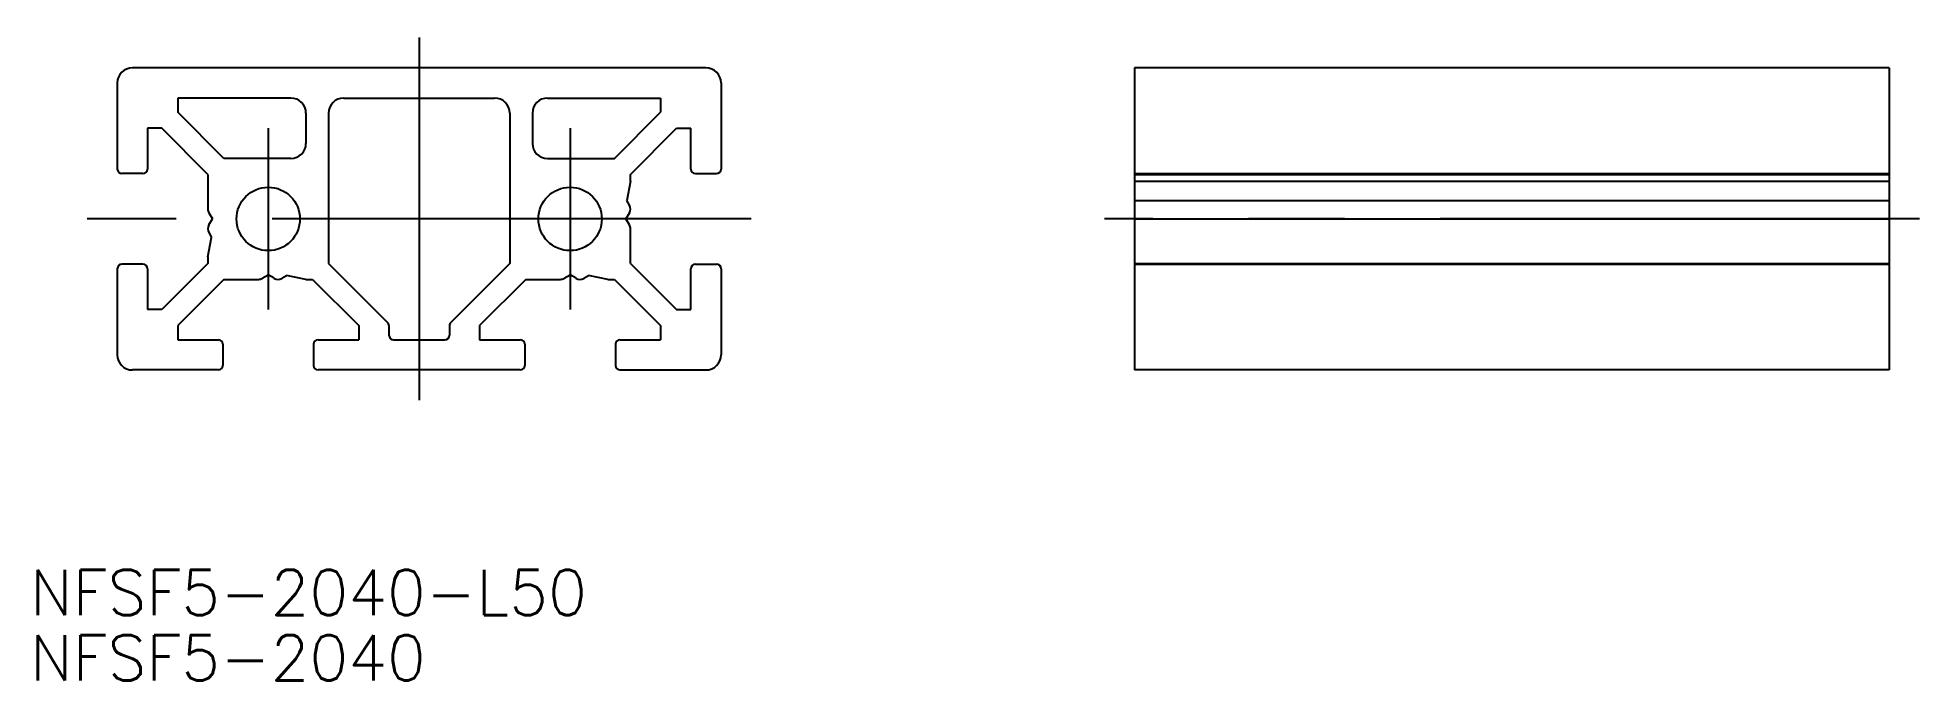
# Model space of a CAD drawing. Extents: x -25 to 99, y -31 to 12.
import ezdxf

# ---------------------------------------------------------------- set-up
doc = ezdxf.new("R2010")
doc.units = 0
doc.linetypes.add('CENTER', pattern=[50.8, 31.75, -6.35, 6.35, -6.35])
doc.layers.get('0').update_dxf_attribs({"linetype": 'CONTINUOUS'})
doc.layers.add('CENTER', color=1, linetype='CENTER')
doc.styles.get("Standard").update_dxf_attribs({"font": 'txt.shx', "height": 3, "bigfont": 'bigfont.shx'})

# ---------------------------------------------------------------- blocks, each defined once
blk = doc.blocks.new('*U2')
at = {"color": 7, "linetype": 'CONTINUOUS'}
blk.add_text('NFSF5-2040-L50', height=3, dxfattribs=at).set_placement((-25.79, -26.23))
blk = doc.blocks.new('*U3')
at = {"color": 7, "linetype": 'CONTINUOUS'}
blk.add_text('NFSF5-2040', height=3, dxfattribs=at).set_placement((-25.79, -30.55))

msp = doc.modelspace()

# ---------------------------------------------------------------- linework, layer by layer
at = {"color": 7, "linetype": 'CONTINUOUS'}
for p, q in [((19, 10), (-19, 10)), ((97.4, 10), (47.4, 10)), ((47.4, 10), (47.4, -10)), ((97.4, 10), (97.4, -10)), ((-20, 9), (-20, 3.3)), ((20, 9), (20, 3.3)), ((-8.5, 8), (-16, 8)), ((-16, 8), (-16, 7.06)), ((-5, 8), (5, 8)), ((8.5, 8), (16, 8)), ((16, 8), (16, 7.06)), ((-12.94, 4), (-16, 7.06)), ((-7.5, 7), (-7.5, 5)), ((-6, 7), (-6, -2.94)), ((6, 7), (6, -2.94)), ((7.5, 7), (7.5, 5)), ((12.94, 4), (16, 7.06)), ((-18, 6), (-18, 3.3)), ((-17.06, 6), (-18, 6)), ((-14, 2.94), (-17.06, 6)), ((14, 2.94), (17.06, 6)), ((17.06, 6), (18, 6)), ((18, 3.3), (18, 6)), ((-8.5, 4), (-12.94, 4)), ((8.5, 4), (12.94, 4)), ((-18.3, 3), (-19.7, 3)), ((-14, 2.94), (-14, 0.65)), ((14, 2.5), (13.75, 1.22)), ((14, 2.5), (14, 2.94)), ((18.3, 3), (19.7, 3)), ((47.4, 3), (97.4, 3)), ((47.4, 2.94), (97.4, 2.94)), ((47.4, 2.5), (97.4, 2.5)), ((-13.93, 0.4), (-13.7, 0)), ((13.93, 0.4), (13.7, 0)), ((13.93, -0.4), (13.7, 0)), ((13.93, 0.9), (13.75, 1.22)), ((47.4, 1.22), (97.4, 1.22)), ((47.4, 0), (97.4, 0)), ((-14, -2.5), (-13.75, -1.22)), ((-13.93, -0.4), (-13.7, 0)), ((-13.93, -0.9), (-13.75, -1.22)), ((14, -2.94), (14, -0.65)), ((-20, -3.3), (-20, -9)), ((-18.3, -3), (-19.7, -3)), ((-18, -3.3), (-18, -6)), ((-14, -2.94), (-17.06, -6)), ((-14, -2.5), (-14, -2.94)), ((-10.4, -3.93), (-10, -3.7)), ((-9.6, -3.93), (-10, -3.7)), ((-6, -2.94), (-2.09, -6.85)), ((6, -2.94), (2.09, -6.85)), ((9.6, -3.93), (10, -3.7)), ((10.4, -3.93), (10, -3.7)), ((14, -2.94), (17.06, -6)), ((18, -6), (18, -3.3)), ((18.3, -3), (19.7, -3)), ((20, -3.3), (20, -9)), ((47.4, -2.94), (97.4, -2.94)), ((47.4, -3), (97.4, -3)), ((-12.94, -4), (-16, -7.06)), ((-12.94, -4), (-10.65, -4)), ((-9.1, -3.93), (-8.78, -3.75)), ((-7.5, -4), (-8.78, -3.75)), ((-7.5, -4), (-7.06, -4)), ((-7.06, -4), (-4, -7.06)), ((7.06, -4), (4, -7.06)), ((7.06, -4), (9.35, -4)), ((10.9, -3.93), (11.22, -3.75)), ((12.5, -4), (11.22, -3.75)), ((12.5, -4), (12.94, -4)), ((12.94, -4), (16, -7.06)), ((-17.06, -6), (-18, -6)), ((17.06, -6), (18, -6)), ((-16, -7.06), (-16, -8)), ((-4, -7.06), (-4, -8)), ((-2, -7.06), (-2, -7.7)), ((2, -7.06), (2, -7.7)), ((4, -7.06), (4, -8)), ((16, -7.06), (16, -8)), ((-16, -8), (-13.3, -8)), ((-13, -8.3), (-13, -9.7)), ((-7, -8.3), (-7, -9.7)), ((-6.7, -8), (-4, -8)), ((-1.7, -8), (1.7, -8)), ((4, -8), (6.7, -8)), ((7, -8.3), (7, -9.7)), ((13, -8.3), (13, -9.7)), ((13.3, -8), (16, -8)), ((-13.3, -10), (-19, -10)), ((6.7, -10), (-6.7, -10)), ((13.3, -10), (19, -10)), ((97.4, -10), (47.4, -10))]:
    msp.add_line(p, q, dxfattribs=at)
for centre in [(-10, 0), (10, 0)]:
    msp.add_circle(centre, 2.1, dxfattribs=at)
for centre, radius, start, end in [((-19, 9), 1, 90, 180), ((19, 9), 1, 0, 90), ((-8.5, 7), 1, 0, 90), ((-5, 7), 1, 90, 180), ((5, 7), 1, 0, 90), ((8.5, 7), 1, 90, 180), ((-8.5, 5), 1, 270, 0), ((8.5, 5), 1, 180, 270), ((-19.7, 3.3), 0.3, 180, 270), ((-18.3, 3.3), 0.3, 270, 0), ((18.3, 3.3), 0.3, 180, 270), ((19.7, 3.3), 0.3, 270, 0), ((-13.5, 0.65), 0.5, 180, 210), ((13.5, 0.65), 0.5, 330, 30), ((-13.5, -0.65), 0.5, 150, 210), ((13.5, -0.65), 0.5, 0, 30), ((-19.7, -3.3), 0.3, 90, 180), ((-18.3, -3.3), 0.3, 0, 90), ((18.3, -3.3), 0.3, 90, 180), ((19.7, -3.3), 0.3, 0, 90), ((-10.65, -3.5), 0.5, 270, 300), ((-9.35, -3.5), 0.5, 240, 300), ((9.35, -3.5), 0.5, 270, 300), ((10.65, -3.5), 0.5, 240, 300), ((-2.3, -7.06), 0.3, 0, 45), ((2.3, -7.06), 0.3, 135, 180), ((-13.3, -8.3), 0.3, 0, 90), ((-6.7, -8.3), 0.3, 90, 180), ((-1.7, -7.7), 0.3, 180, 270), ((1.7, -7.7), 0.3, 270, 0), ((6.7, -8.3), 0.3, 0, 90), ((13.3, -8.3), 0.3, 90, 180), ((-19, -9), 1, 180, 270), ((-13.3, -9.7), 0.3, 270, 0), ((-6.7, -9.7), 0.3, 180, 270), ((6.7, -9.7), 0.3, 270, 0), ((13.3, -9.7), 0.3, 180, 270), ((19, -9), 1, 270, 0)]:
    msp.add_arc(centre, radius, start, end, dxfattribs=at)
at = {"layer": 'CENTER', "color": 1, "linetype": 'CENTER'}
for p, q in [((0, 12), (0, -12)), ((-10, 6), (-10, -6)), ((10, 6), (10, -6)), ((22, 0), (-22, 0)), ((99.4, 0), (45.4, 0))]:
    msp.add_line(p, q, dxfattribs=at)

# ---------------------------------------------------------------- block references
at = {"color": 7, "linetype": 'CONTINUOUS'}
for name in ['*U2', '*U3']:
    msp.add_blockref(name, (0, 0), dxfattribs=at)

doc.saveas('drawing.dxf')
